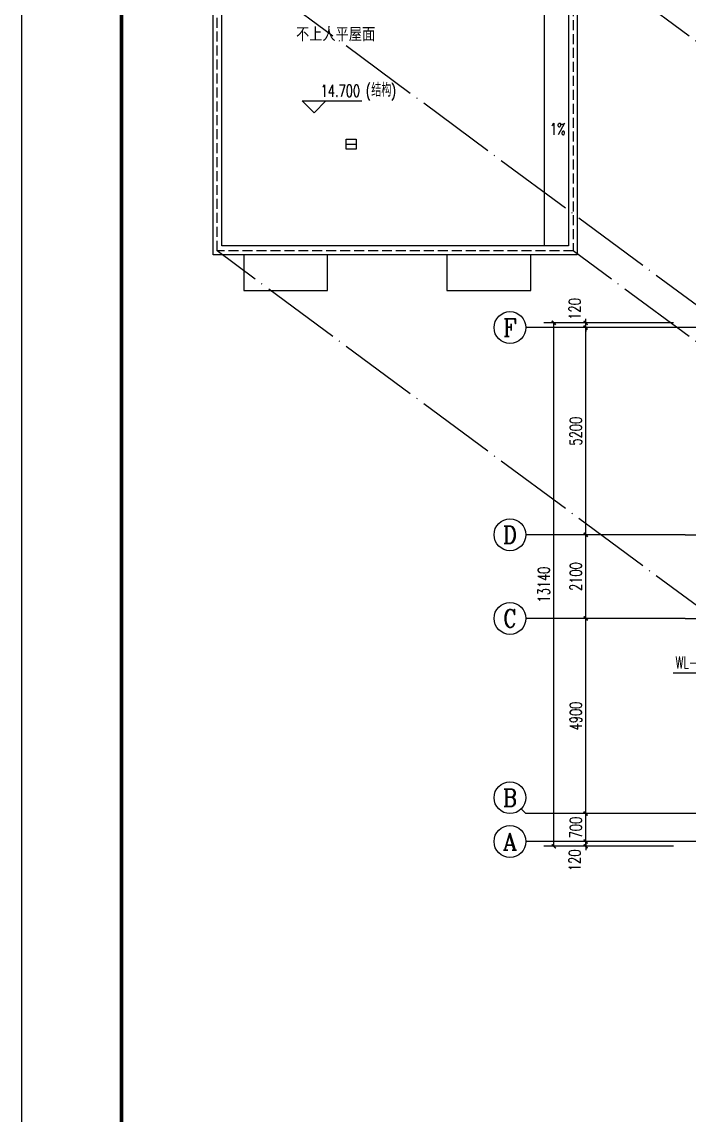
# Model space of a CAD drawing. Extents: x -216126 to 1846968, y -229642 to 543368.
# Drawn here: x 373449 to 390193, y 281136 to 308577 of the extents above; entities that cross this region are included whole.
import ezdxf
from ezdxf.enums import TextEntityAlignment as Align

# ---------------------------------------------------------------- set-up
doc = ezdxf.new("R2010")
doc.units = 0
doc.header["$LTSCALE"] = 1000
doc.header["$MEASUREMENT"] = 0
doc.linetypes.add('DASH', pattern=[0.35, 0.25, -0.1])
doc.linetypes.add('DOTE', pattern=[2.42, 2, -0.2, 0.02, -0.2])
doc.layers.get('Defpoints').update_dxf_attribs({"color": 250})
for name, color, linetype in [('AXIS', 171, 'Continuous'), ('AXIS_TEXT', 7, 'Continuous'), ('DIM_ELEV', 171, 'Continuous'), ('DIM_SYMB', 171, 'Continuous'), ('DIM_污水', 3, 'Continuous'), ('DOTE', 8, 'DOTE'), ('PUB_TEXT', 7, 'Continuous'), ('ROOF', 150, 'Continuous'), ('S_WALL', 9, 'Continuous'), ('TK', 4, 'Continuous'), ('TWT_TEXT', 7, 'Continuous'), ('出气道', 6, 'Continuous')]:
    doc.layers.add(name, color=color, linetype=linetype)
doc.styles.add('_TCH_AXIS', font='COMPLEX', dxfattribs={"bigfont": 'GBCBIG'})
doc.styles.add('_TCH_DIM', font='SIMPLEX', dxfattribs={"bigfont": 'GBCBIG'})
doc.styles.add('_TCH_DIM_T3', font='SIMPLEX', dxfattribs={"width": 0.705882, "bigfont": 'GBCBIG'})
doc.styles.add('_TWT_SERIAL', font='COMPLEX', dxfattribs={"width": 0.8, "height": 3, "bigfont": 'HZTXT'})
doc.styles.add('COMPLEX', font='COMPLEX')
doc.styles.add('宋体', font='', dxfattribs={"width": 0.8})
doc.styles.get('宋体').set_extended_font_data('SimSun')
doc.dimstyles.new('_TCH_ARCH&&100', dxfattribs={"dimtxt": 297.5, "dimasz": 100, "dimexe": 250, "dimexo": 300, "dimgap": 100, "dimtad": 1, "dimdec": 0, "dimzin": 0, "dimdsep": 46, "dimtxsty": '_TCH_DIM_T3', "dimblk": 'ARCHTICK', "dimcen": 0.09, "dimclrt": 7, "dimazin": 2, "dimtfac": 1, "dimtdec": 0, "dimtix": 1, "dimtmove": 2, "dimatfit": 3, "dimfxl": 0, "dimtolj": 1, "dimtzin": 0, "dimarcsym": 0})

# ---------------------------------------------------------------- blocks, each defined once
blk = doc.blocks.new('AWEQ2Y')
blk.add_line((201497, -254949), (201747, -254949))
blk.add_lwpolyline([(201497, -254824), (201747, -254824), (201747, -255074), (201497, -255074)], close=True)
blk = doc.blocks.new('GeYuanFrame_80505748', base_point=(20.09, 4.53))
at = {"layer": 'TK'}
blk.add_lwpolyline([(20.09, 4.53), (20.09, 598.53), (861.09, 598.53), (861.09, 4.53)], close=True, dxfattribs=at)
at = {"layer": 'TK', "const_width": 1}
blk.add_lwpolyline([(45.09, 588.53), (851.09, 588.53), (851.09, 14.53), (45.09, 14.53)], close=True, dxfattribs=at)
blk = doc.blocks.new('_AXISO')
blk.add_circle((0, 0), 0.5)
at = {"layer": 'AXIS_TEXT', "style": 'COMPLEX', "width": 1.041667}
blk.add_attdef('A', text='', height=0.56, dxfattribs=at).set_placement((-0.25, -0.28), (0.25, -0.28), align=Align.FIT)
blk = doc.blocks.new('_ArchTick')
at = {"color": 0, "linetype": 'ByBlock', "const_width": 0.4}
blk.add_lwpolyline([(-0.5, -0.5), (0.5, 0.5)], dxfattribs=at)
blk = doc.blocks.new('*D397')
at = {"layer": 'AXIS', "color": 0, "lineweight": -2}
for p, q in [((389796.754316, 301023), (386546.754316, 301023)), ((386796.754316, 287883), (386796.754316, 301023)), ((389796.754316, 287883), (386546.754316, 287883))]:
    blk.add_line(p, q, dxfattribs=at)
at = {"layer": 'Defpoints', "color": 0}
for p in [(386796.754316, 301023), (390096.754316, 301023), (390096.754316, 287883)]:
    blk.add_point(p, dxfattribs=at)
at = {"layer": 'AXIS', "color": 0, "lineweight": -2, "xscale": 100, "yscale": 100, "zscale": 100}
for p, rotation in [((386796.754316, 301023), 90), ((386796.754316, 287883), 270)]:
    blk.add_blockref('_ArchTick', p, dxfattribs=dict(at, rotation=rotation))
at = {"layer": 'AXIS', "color": 7, "insert": (386548.004316, 294453), "char_height": 297.5, "attachment_point": 5, "rotation": 90, "style": '_TCH_DIM_T3'}
blk.add_mtext('\\A1;13140', dxfattribs=at)
blk = doc.blocks.new('*D398')
at = {"layer": 'AXIS', "color": 0, "lineweight": -2}
for p, q in [((389796.754316, 288003), (387346.754316, 288003)), ((389796.754316, 287883), (387346.754316, 287883)), ((387596.754316, 288003), (387596.754316, 288103)), ((387596.754316, 287883), (387596.754316, 288003)), ((387596.754316, 287883), (387596.754316, 287783))]:
    blk.add_line(p, q, dxfattribs=at)
at = {"layer": 'Defpoints', "color": 0}
for p in [(387596.754316, 288003), (390096.754316, 288003), (390096.754316, 287883)]:
    blk.add_point(p, dxfattribs=at)
at = {"layer": 'AXIS', "color": 0, "lineweight": -2, "xscale": 100, "yscale": 100, "zscale": 100}
for p, rotation in [((387596.754316, 288003), 270), ((387596.754316, 287883), 90)]:
    blk.add_blockref('_ArchTick', p, dxfattribs=dict(at, rotation=rotation))
at = {"layer": 'AXIS', "color": 7, "insert": (387321.754316, 287533), "char_height": 297.5, "attachment_point": 5, "rotation": 90, "style": '_TCH_DIM_T3'}
blk.add_mtext('\\A1;120', dxfattribs=at)
blk = doc.blocks.new('*D399')
at = {"layer": 'AXIS', "color": 0, "lineweight": -2}
for p, q in [((389796.754316, 288703), (387346.754316, 288703)), ((387596.754316, 288703), (387596.754316, 288803)), ((387596.754316, 288003), (387596.754316, 288703)), ((389796.754316, 288003), (387346.754316, 288003)), ((387596.754316, 288003), (387596.754316, 287903))]:
    blk.add_line(p, q, dxfattribs=at)
at = {"layer": 'Defpoints', "color": 0}
for p in [(387596.754316, 288703), (390096.754316, 288703), (390096.754316, 288003)]:
    blk.add_point(p, dxfattribs=at)
at = {"layer": 'AXIS', "color": 0, "lineweight": -2, "xscale": 100, "yscale": 100, "zscale": 100}
for p, rotation in [((387596.754316, 288703), 270), ((387596.754316, 288003), 90)]:
    blk.add_blockref('_ArchTick', p, dxfattribs=dict(at, rotation=rotation))
at = {"layer": 'AXIS', "color": 7, "insert": (387348.004316, 288353), "char_height": 297.5, "attachment_point": 5, "rotation": 90, "style": '_TCH_DIM_T3'}
blk.add_mtext('\\A1;700', dxfattribs=at)
blk = doc.blocks.new('*D400')
at = {"layer": 'AXIS', "color": 0, "lineweight": -2}
for p, q in [((389796.754316, 293603), (387346.754316, 293603)), ((387596.754316, 288703), (387596.754316, 293603)), ((389796.754316, 288703), (387346.754316, 288703))]:
    blk.add_line(p, q, dxfattribs=at)
at = {"layer": 'Defpoints', "color": 0}
for p in [(387596.754316, 293603), (390096.754316, 293603), (390096.754316, 288703)]:
    blk.add_point(p, dxfattribs=at)
at = {"layer": 'AXIS', "color": 0, "lineweight": -2, "xscale": 100, "yscale": 100, "zscale": 100}
for p, rotation in [((387596.754316, 293603), 90), ((387596.754316, 288703), 270)]:
    blk.add_blockref('_ArchTick', p, dxfattribs=dict(at, rotation=rotation))
at = {"layer": 'AXIS', "color": 7, "insert": (387348.004316, 291153), "char_height": 297.5, "attachment_point": 5, "rotation": 90, "style": '_TCH_DIM_T3'}
blk.add_mtext('\\A1;4900', dxfattribs=at)
blk = doc.blocks.new('*D401')
at = {"layer": 'AXIS', "color": 0, "lineweight": -2}
for p, q in [((389796.754316, 295703), (387346.754316, 295703)), ((387596.754316, 293603), (387596.754316, 295703)), ((389796.754316, 293603), (387346.754316, 293603))]:
    blk.add_line(p, q, dxfattribs=at)
at = {"layer": 'Defpoints', "color": 0}
for p in [(387596.754316, 295703), (390096.754316, 295703), (390096.754316, 293603)]:
    blk.add_point(p, dxfattribs=at)
at = {"layer": 'AXIS', "color": 0, "lineweight": -2, "xscale": 100, "yscale": 100, "zscale": 100}
for p, rotation in [((387596.754316, 295703), 90), ((387596.754316, 293603), 270)]:
    blk.add_blockref('_ArchTick', p, dxfattribs=dict(at, rotation=rotation))
at = {"layer": 'AXIS', "color": 7, "insert": (387348.004316, 294653), "char_height": 297.5, "attachment_point": 5, "rotation": 90, "style": '_TCH_DIM_T3'}
blk.add_mtext('\\A1;2100', dxfattribs=at)
blk = doc.blocks.new('*D402')
at = {"layer": 'AXIS', "color": 0, "lineweight": -2}
for p, q in [((389796.754316, 300903), (387346.754316, 300903)), ((387596.754316, 295703), (387596.754316, 300903)), ((389796.754316, 295703), (387346.754316, 295703))]:
    blk.add_line(p, q, dxfattribs=at)
at = {"layer": 'Defpoints', "color": 0}
for p in [(387596.754316, 300903), (390096.754316, 300903), (390096.754316, 295703)]:
    blk.add_point(p, dxfattribs=at)
at = {"layer": 'AXIS', "color": 0, "lineweight": -2, "xscale": 100, "yscale": 100, "zscale": 100}
for p, rotation in [((387596.754316, 300903), 90), ((387596.754316, 295703), 270)]:
    blk.add_blockref('_ArchTick', p, dxfattribs=dict(at, rotation=rotation))
at = {"layer": 'AXIS', "color": 7, "insert": (387348.004316, 298303), "char_height": 297.5, "attachment_point": 5, "rotation": 90, "style": '_TCH_DIM_T3'}
blk.add_mtext('\\A1;5200', dxfattribs=at)
blk = doc.blocks.new('*D403')
at = {"layer": 'AXIS', "color": 0, "lineweight": -2}
for p, q in [((387596.754316, 301023), (387596.754316, 301123)), ((389796.754316, 301023), (387346.754316, 301023)), ((389796.754316, 300903), (387346.754316, 300903)), ((387596.754316, 300903), (387596.754316, 301023)), ((387596.754316, 300903), (387596.754316, 300803))]:
    blk.add_line(p, q, dxfattribs=at)
at = {"layer": 'Defpoints', "color": 0}
for p in [(387596.754316, 301023), (390096.754316, 301023), (390096.754316, 300903)]:
    blk.add_point(p, dxfattribs=at)
at = {"layer": 'AXIS', "color": 0, "lineweight": -2, "xscale": 100, "yscale": 100, "zscale": 100}
for p, rotation in [((387596.754316, 301023), 270), ((387596.754316, 300903), 90)]:
    blk.add_blockref('_ArchTick', p, dxfattribs=dict(at, rotation=rotation))
at = {"layer": 'AXIS', "color": 7, "insert": (387321.754316, 301373), "char_height": 297.5, "attachment_point": 5, "rotation": 90, "style": '_TCH_DIM_T3'}
blk.add_mtext('\\A1;120', dxfattribs=at)

msp = doc.modelspace()

# ---------------------------------------------------------------- linework, layer by layer
at = {"layer": 'AXIS'}
for p, q in [((390096.8, 300903), (386096.8, 300903)), ((390096.8, 295703), (386096.8, 295703)), ((390096.8, 293603), (386096.8, 293603)), ((385979.6, 288820.2), (386096.8, 288703)), ((390096.8, 288703), (386096.8, 288703)), ((390096.8, 288003), (386096.8, 288003))]:
    msp.add_line(p, q, dxfattribs=at)
at = {"layer": 'DIM_ELEV'}
for p, q in [((380780.5, 306294), (380480.5, 306594)), ((380480.5, 306594), (381976.5, 306594)), ((380780.5, 306294), (381080.5, 306594))]:
    msp.add_line(p, q, dxfattribs=at)
at = {"layer": 'DIM_SYMB'}
msp.add_lwpolyline([(386866.8, 306135.3, 0, 0, 0), (386866.8, 306979.8, 80, 0, 0), (386866.8, 307279.8, 0, 0, 0)], format="xyseb", dxfattribs=at)
at = {"layer": 'DIM_污水'}
msp.add_line((390696, 292230), (389791.5, 292230), dxfattribs=at)
at = {"layer": 'DOTE'}
for p, q in [((435296.8, 300903), (390096.8, 300903)), ((390096.8, 295703), (435296.8, 295703)), ((390096.8, 293603), (435296.8, 293603)), ((435296.8, 288703), (390096.8, 288703)), ((435296.8, 288003), (390096.8, 288003))]:
    msp.add_line(p, q, dxfattribs=at)
for points in [[(390976.8, 301023), (378346.8, 310371)], [(399916.8, 301023), (387286.8, 310371)], [(390976.8, 293483), (378346.8, 302831)], [(399916.8, 293483), (387286.8, 302831)]]:
    msp.add_lwpolyline(points, dxfattribs=at)
at = {"layer": 'ROOF'}
msp.add_line((386566.8, 302951), (386566.8, 310251), dxfattribs=at)
for points in [[(387386.8, 302731), (378246.8, 302731), (378246.8, 310471), (387386.8, 310471)], [(387166.8, 302951), (378466.8, 302951), (378466.8, 310251), (387166.8, 310251)]]:
    msp.add_lwpolyline(points, close=True, dxfattribs=at)
at = {"layer": 'ROOF', "color": 251, "linetype": 'DASH'}
msp.add_lwpolyline([(387286.8, 302831), (378346.8, 302831), (378346.8, 310371), (387286.8, 310371)], close=True, dxfattribs=at)
at = {"layer": 'ROOF'}
for points in [[(379016.8, 302731), (379016.8, 301831), (381116.8, 301831), (381116.8, 302731)], [(384116.8, 302731), (384116.8, 301831), (386216.8, 301831), (386216.8, 302731)]]:
    msp.add_lwpolyline(points, dxfattribs=at)

# ---------------------------------------------------------------- block references
at = {"layer": 'AXIS'}
ref = msp.add_blockref('_AXISO', (385696.8, 300903), dxfattribs=dict(at, xscale=800, yscale=800, zscale=800))
ref.add_attrib('A', 'F', dxfattribs={"layer": 'AXIS_TEXT', "height": 445.4, "style": '_TCH_AXIS'}).set_placement((385527.1, 300680.3), (385866.4, 300680.3), align=Align.FIT)
ref = msp.add_blockref('_AXISO', (385696.8, 295703), dxfattribs=dict(at, xscale=800, yscale=800, zscale=800))
ref.add_attrib('A', 'D', dxfattribs={"layer": 'AXIS_TEXT', "height": 435.3, "style": '_TCH_AXIS'}).set_placement((385520.6, 295485.4), (385872.9, 295485.4), align=Align.FIT)
ref = msp.add_blockref('_AXISO', (385696.8, 293603), dxfattribs=dict(at, xscale=800, yscale=800, zscale=800))
ref.add_attrib('A', 'C', dxfattribs={"layer": 'AXIS_TEXT', "height": 455.7, "style": '_TCH_AXIS'}).set_placement((385534, 293375.2), (385859.5, 293375.2), align=Align.FIT)
ref = msp.add_blockref('_AXISO', (385696.8, 289103), dxfattribs=dict(at, xscale=800, yscale=800, zscale=800))
ref.add_attrib('A', 'B', dxfattribs={"layer": 'AXIS_TEXT', "height": 435.3, "style": '_TCH_AXIS'}).set_placement((385520.6, 288885.4), (385872.9, 288885.4), align=Align.FIT)
ref = msp.add_blockref('_AXISO', (385696.8, 288003), dxfattribs=dict(at, xscale=800, yscale=800, zscale=800))
ref.add_attrib('A', 'A', dxfattribs={"layer": 'AXIS_TEXT', "height": 425.2, "style": '_TCH_AXIS'}).set_placement((385514.5, 287790.4), (385879, 287790.4), align=Align.FIT)
at = {"layer": 'S_WALL', "xscale": 100, "yscale": 100, "zscale": 100}
msp.add_blockref('GeYuanFrame_80505748', (373449.5, 277185), dxfattribs=at)
at = {"layer": '出气道'}
msp.add_blockref('AWEQ2Y', (180089.6, 560454.8), dxfattribs=at)

# ---------------------------------------------------------------- texts
at = {"layer": 'PUB_TEXT'}
for s, height, style, width, p in [('不上人平屋面', 303.8, '宋体', 0.8, (380327.2, 308123)), ('14.700', 297.5, '_TCH_DIM', 0.705882, (380946.5, 306699)), ('(', 297.5, '_TCH_DIM', 0.705882, (382076.5, 306699)), (')', 297.5, '_TCH_DIM', 0.705882, (382708, 306699)), ('1%', 297.5, '_TCH_DIM', 0.705882, (386696.8, 305737.8))]:
    msp.add_text(s, height=height, dxfattribs=dict(at, style=style, width=width)).set_placement(p)
at = {"layer": 'PUB_TEXT', "style": '_TCH_DIM'}
msp.add_text('结构', height=337.59, dxfattribs=at).set_placement((382216.5, 306699))
at = {"layer": 'TWT_TEXT', "style": '_TWT_SERIAL', "width": 0.64}
msp.add_text('WL-5', height=300, dxfattribs=at).set_placement((389851.5, 292350))

# ---------------------------------------------------------------- dimensions: what is measured, and where the dimension line sits
at = {"layer": 'AXIS'}
for base, p1, p2, picture, middle in [((387596.8, 301023), (390096.8, 300903), (390096.8, 301023), '*D403', (387321.8, 301373)), ((387596.8, 288003), (390096.8, 287883), (390096.8, 288003), '*D398', (387321.8, 287533))]:
    dim = msp.add_linear_dim(base=base, p1=p1, p2=p2, angle=90, dimstyle='_TCH_ARCH&&100', dxfattribs=at)
    dim.commit()
    dim.dimension.update_dxf_attribs({"geometry": picture, "text_midpoint": middle, "dimtype": 161})
for p1, p2, distance, picture, middle in [((390096.8, 287883), (390096.8, 301023), 3300, '*D397', (386548, 294453)), ((390096.8, 295703), (390096.8, 300903), 2500, '*D402', (387348, 298303)), ((390096.8, 293603), (390096.8, 295703), 2500, '*D401', (387348, 294653)), ((390096.8, 288703), (390096.8, 293603), 2500, '*D400', (387348, 291153)), ((390096.8, 288003), (390096.8, 288703), 2500, '*D399', (387348, 288353))]:
    dim = msp.add_aligned_dim(p1=p1, p2=p2, distance=distance, dimstyle='_TCH_ARCH&&100', dxfattribs=at)
    dim.commit()
    dim.dimension.update_dxf_attribs({"geometry": picture, "text_midpoint": middle})

doc.saveas('drawing.dxf')
